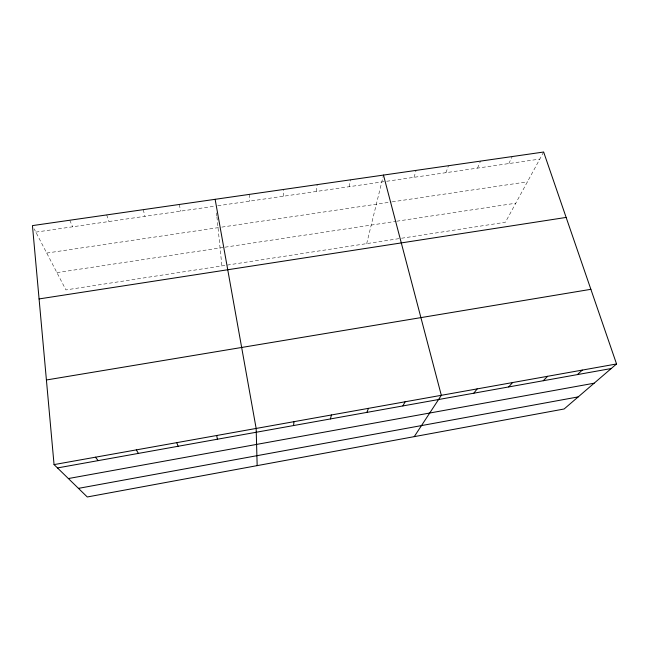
<?xml version="1.0" encoding="UTF-8"?>
<svg xmlns="http://www.w3.org/2000/svg" width="649" height="649" viewBox="0 0 649 649"><rect width="100%" height="100%" fill="white"/><g stroke="black" fill="none" stroke-linecap="round" stroke-linejoin="round"><path stroke-width="0.49" stroke-dasharray="3.25 2.43" d="M283.199 196.274L283.499 189.476M316.387 191.463L317.158 184.632M349.251 186.693L350.484 179.83M366.685 243.618L383.267 175.944M414.013 177.307L416.147 170.379M445.92 172.683L448.491 165.73M477.518 168.107L480.52 161.114M508.816 163.564L512.239 156.555M543.643 152.028L505.393 222.258L399.898 238.499M398.9 238.654L65.93 289.916L34.146 228.87M56.925 272.621L224.043 247.342M225.041 247.188L395.752 221.374M396.726 221.22L515.768 203.218M46.736 253.053L220.952 227.239M221.926 227.093L391.242 202.001M392.231 201.855L527.418 181.817M35.841 232.123L214.843 206.179M217.813 205.749L385.701 181.412M386.674 181.274L539.806 159.078M69.776 220.238L72.599 226.793M106.696 214.924L108.967 221.528M143.226 209.668L144.962 216.312M179.375 204.467L180.576 211.144M216.515 212.921L216.815 215.874M216.92 216.855L221.893 265.903M249.492 194.367L249.678 201.125"/><path stroke-width="0.97" d="M293.526 425.557L294.021 421.672M330.382 418.946L331.469 414.971M366.839 412.399L368.494 408.343M402.891 405.925L405.106 401.788M414.232 436.647L441.32 395.314L383.478 175.084M473.835 393.197L477.137 388.905M508.735 386.926L512.556 382.561M543.262 380.728L547.602 376.298M577.423 374.603L582.258 370.092M616.55 363.959L564.119 408.992L87.282 496.972L54.062 464.603L32.45 225.609L543.643 152.028L616.55 363.959L54.062 464.603M78.448 488.364L578.194 396.904M68.372 478.548L594.135 383.21M57.477 467.929L611.22 368.535M46.412 379.981L590.874 289.316M39.078 298.929L566.139 217.423M95.444 457.196L98.169 460.628M136.339 449.887L138.383 453.408M176.747 442.65L178.134 446.277M216.685 435.503L217.423 439.219M215.135 199.316L256.152 428.445L257.166 465.625"/></g></svg>
